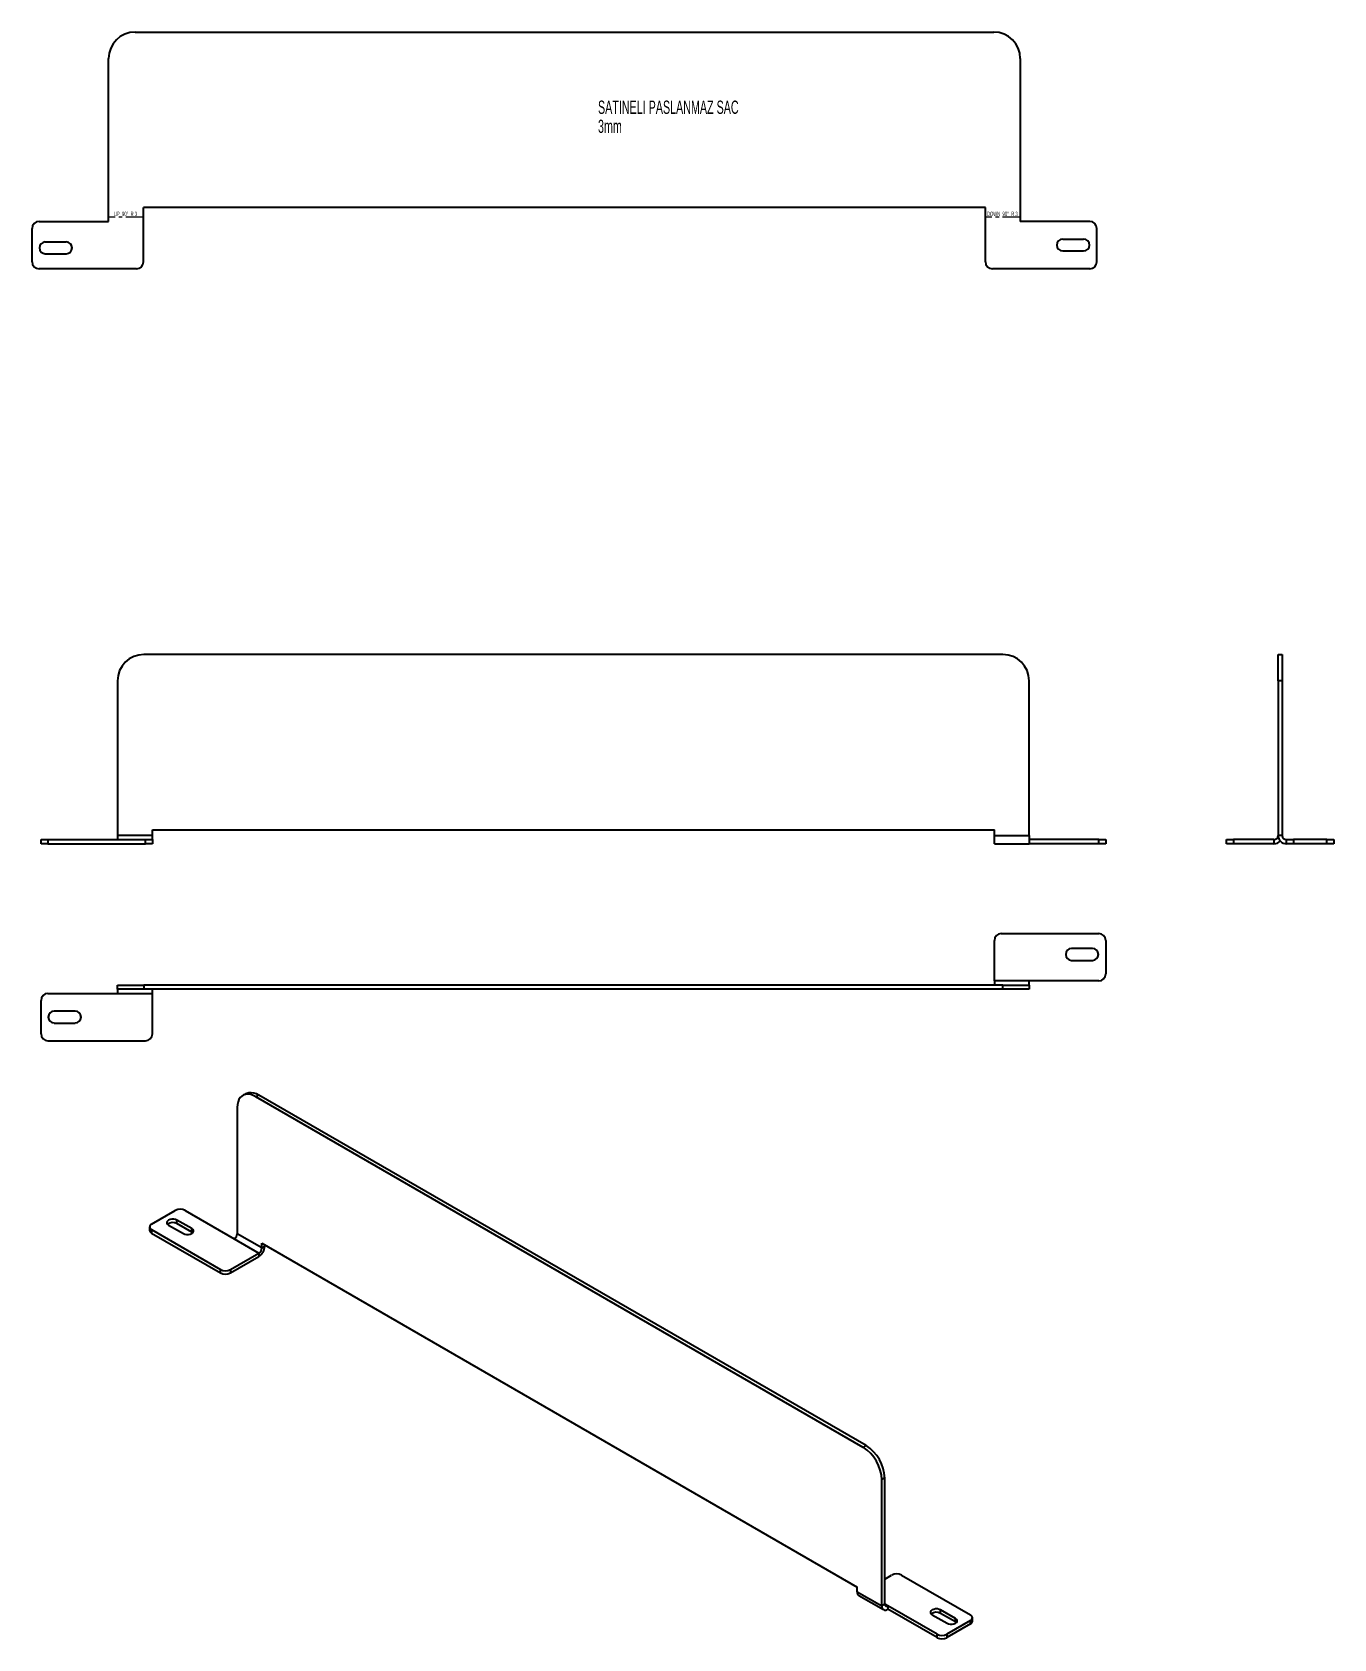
# Model space of a CAD drawing. Header units: millimetres. Extents: x -220 to 715, y -772 to 382.
import ezdxf

# ---------------------------------------------------------------- set-up
doc = ezdxf.new("R2010")
doc.units = ezdxf.units.MM
doc.linetypes.add('CENTERX2', pattern=[20.32, 12.7, -2.54, 2.54, -2.54])
doc.styles.add('SLDTEXTSTYLE0', font='TXT', dxfattribs={"width": 0.56125})
doc.styles.add('SLDTEXTSTYLE1', font='TXT', dxfattribs={"width": 0.5675})
doc.styles.add('SLDTEXTSTYLE2', font='TXT', dxfattribs={"width": 0.605})

# ---------------------------------------------------------------- blocks, each defined once
blk = doc.blocks.new('SW_NOTE_0')
at = {"color": 0, "linetype": 'Continuous', "lineweight": 0, "attachment_point": 1, "style": 'SLDTEXTSTYLE2'}
for s, insert, char_height in [('SATINELI PASLANMAZ SAC', (0, 12.3), 9.525), ('3mm', (0, -1.4), 9.53)]:
    blk.add_mtext(s, dxfattribs=dict(at, insert=insert, char_height=char_height))

msp = doc.modelspace()

# ---------------------------------------------------------------- linework, layer by layer
at = {"color": 7, "linetype": 'Continuous', "lineweight": 35}
for p, q in [((-146.4, 382.4), (470.6, 382.4)), ((-165.4, 246.4), (-165.4, 363.4)), ((489.6, 363.4), (489.6, 246.4)), ((464.6, 256.4), (-140.4, 256.4)), ((-140.4, 217.4), (-140.4, 256.4)), ((464.6, 217.4), (464.6, 256.4)), ((-215.4, 246.4), (-165.4, 246.4)), ((539.6, 246.4), (489.6, 246.4)), ((-220.4, 217.4), (-220.4, 241.4)), ((-195.9, 231.6), (-210.9, 231.6)), ((520.1, 233.6), (535.1, 233.6)), ((544.6, 217.4), (544.6, 241.4)), ((-210.9, 223.1), (-195.9, 223.1)), ((535.1, 225.1), (520.1, 225.1)), ((-145.4, 212.4), (-215.4, 212.4)), ((539.6, 212.4), (469.6, 212.4)), ((477, -64.7), (-140, -64.7)), ((674.9, -64.7), (677.9, -64.7)), ((674.9, -83.7), (674.9, -64.7)), ((677.9, -64.7), (677.9, -83.7)), ((-159, -83.7), (-159, -194.7)), ((496, -194.7), (496, -83.7)), ((674.9, -83.7), (674.9, -194.7)), ((677.9, -83.7), (674.9, -83.7)), ((677.9, -83.7), (677.9, -194.7)), ((-159, -194.7), (-159, -197.7)), ((-134, -194.7), (-159, -194.7)), ((-134, -190.7), (471, -190.7)), ((-134, -194.7), (-134, -190.7)), ((-134, -197.7), (-134, -194.7)), ((471, -194.7), (471, -190.7)), ((471, -194.7), (496, -194.7)), ((471, -200.7), (471, -194.7)), ((496, -194.7), (496, -200.7)), ((677.9, -194.7), (674.9, -194.7)), ((-214, -200.7), (-214, -197.7)), ((-214, -197.7), (-209, -197.7)), ((-209, -200.7), (-214, -200.7)), ((-209, -197.7), (-209, -200.7)), ((-209, -197.7), (-139, -197.7)), ((-209, -200.7), (-139, -200.7)), ((-139, -200.7), (-139, -197.7)), ((-139, -197.7), (-134, -197.7)), ((-134, -200.7), (-139, -200.7)), ((-134, -197.7), (-134, -200.7)), ((471, -200.7), (496, -200.7)), ((546, -197.7), (496, -197.7)), ((546, -200.7), (496, -200.7)), ((546, -200.7), (546, -197.7)), ((546, -197.7), (551, -197.7)), ((551, -200.7), (546, -200.7)), ((551, -197.7), (551, -200.7)), ((637.9, -200.7), (637.9, -197.7)), ((637.9, -197.7), (642.9, -197.7)), ((642.9, -200.7), (637.9, -200.7)), ((642.9, -197.7), (642.9, -200.7)), ((671.9, -197.7), (642.9, -197.7)), ((671.9, -200.7), (642.9, -200.7)), ((671.9, -197.7), (671.9, -200.7)), ((680.9, -200.7), (680.9, -197.7)), ((680.9, -197.7), (685.9, -197.7)), ((685.9, -200.7), (680.9, -200.7)), ((685.9, -197.7), (685.9, -200.7)), ((709.9, -197.7), (685.9, -197.7)), ((709.9, -200.7), (685.9, -200.7)), ((709.9, -200.7), (709.9, -197.7)), ((709.9, -197.7), (714.9, -197.7)), ((714.9, -200.7), (709.9, -200.7)), ((714.9, -197.7), (714.9, -200.7)), ((476, -265.2), (546, -265.2)), ((471, -299.2), (471, -270.2)), ((541.5, -276), (526.5, -276)), ((551, -270.2), (551, -294.2)), ((526.5, -284.5), (541.5, -284.5)), ((471, -299.2), (471, -302.2)), ((496, -299.2), (471, -299.2)), ((496, -302.2), (496, -299.2)), ((546, -299.2), (496, -299.2)), ((-209, -308.2), (-159, -308.2)), ((-159, -305.2), (-159, -302.2)), ((-159, -302.2), (-140, -302.2)), ((-140, -305.2), (-159, -305.2)), ((-159, -305.2), (-159, -308.2)), ((-159, -308.2), (-134, -308.2)), ((-140, -302.2), (-140, -305.2)), ((477, -302.2), (-140, -302.2)), ((477, -305.2), (-140, -305.2)), ((-134, -308.2), (-134, -305.2)), ((-134, -337.2), (-134, -308.2)), ((477, -305.2), (477, -302.2)), ((477, -302.2), (496, -302.2)), ((496, -305.2), (477, -305.2)), ((496, -302.2), (496, -305.2)), ((-214, -337.2), (-214, -313.2)), ((-189.5, -321), (-204.5, -321)), ((-204.5, -329.5), (-189.5, -329.5)), ((-209, -342.2), (-139, -342.2)), ((-66.9, -380.2), (-69.1, -381.5)), ((-73, -390.2), (-73, -480.8)), ((-57.4, -381.2), (-59.6, -382.4)), ((376.7, -634.3), (-59.6, -382.4)), ((378.8, -633), (-57.4, -381.2)), ((-134.5, -473.9), (-117.5, -464.1)), ((-105.7, -477.2), (-116.3, -471.1)), ((-116.3, -473.5), (-116.3, -471.1)), ((-110.5, -464.1), (-75.1, -484.5)), ((-136, -475.9), (-136, -478.3)), ((-134.5, -477.9), (-85, -506.5)), ((-134.5, -477.9), (-134.5, -480.4)), ((-134.5, -480.4), (-85, -509)), ((-122.3, -474.6), (-111.7, -480.7)), ((-105.7, -479.7), (-116.3, -473.5)), ((-105.7, -479.7), (-105.7, -477.2)), ((-105, -480.2), (-105.7, -479.7)), ((-75.1, -484.5), (-57.4, -494.7)), ((-55.3, -491), (-73, -480.8)), ((-77.9, -506.5), (-57.4, -494.7)), ((-57.4, -494.7), (-57.4, -497.1)), ((-55.3, -487.7), (372.5, -734.7)), ((-55.3, -491), (-55.3, -487.7)), ((-55.3, -491), (-53.2, -489.8)), ((-53.2, -489.8), (-53.2, -489)), ((-85, -509), (-85, -506.5)), ((-77.9, -509), (-57.4, -497.1)), ((-77.9, -506.5), (-77.9, -509)), ((376.7, -634.3), (378.8, -633)), ((392.3, -656.3), (390.2, -657.5)), ((390.2, -748.2), (390.2, -657.5)), ((392.3, -746.9), (392.3, -656.3)), ((392.3, -729), (397.2, -726.1)), ((404.3, -726.1), (453.8, -754.7)), ((372.5, -738), (372.5, -734.7)), ((372.5, -738), (390.2, -748.2)), ((373.7, -740.7), (391.4, -750.9)), ((392.3, -746.9), (390.2, -748.2)), ((394.4, -748.2), (392.3, -746.9)), ((429.8, -768.6), (394.4, -748.2)), ((394.4, -748.2), (394.4, -750.6)), ((429.8, -771), (394.4, -750.6)), ((426.4, -754.6), (437, -760.7)), ((443, -757.2), (432.4, -751.1)), ((432.4, -753.6), (432.4, -751.1)), ((443, -759.7), (432.4, -753.6)), ((453.8, -758.8), (436.8, -768.6)), ((453.8, -761.2), (436.8, -771)), ((443, -759.7), (443, -757.2)), ((443.7, -760.2), (443, -759.7)), ((453.8, -761.2), (453.8, -758.8)), ((455.3, -759.2), (455.3, -756.7)), ((429.8, -771), (429.8, -768.6)), ((436.8, -768.6), (436.8, -771))]:
    msp.add_line(p, q, dxfattribs=at)
at = {"color": 7, "linetype": 'CENTERX2'}
for p, q in [((-140.4, 249.4), (-165.4, 249.4)), ((489.6, 249.4), (464.6, 249.4))]:
    msp.add_line(p, q, dxfattribs=at)
at = {"color": 7, "linetype": 'Continuous', "lineweight": 35, "flags": 128}
for points in [[(-59.6, -382.4), (-61.5, -381.5), (-63.3, -380.8), (-65.1, -380.6), (-66.8, -380.7), (-68.4, -381.1), (-69.7, -381.9), (-70.9, -383), (-71.8, -384.4), (-72.4, -386.1), (-72.9, -388), (-73, -390.2)], [(-66.9, -380.2), (-66.2, -379.9), (-64.7, -379.4), (-63, -379.4), (-61.2, -379.6), (-59.3, -380.2), (-57.4, -381.2)], [(-116.3, -471.1), (-117.4, -470.6), (-118.6, -470.4), (-120, -470.4), (-121.2, -470.6), (-122.3, -471.1), (-123.1, -471.7), (-123.5, -472.4), (-123.5, -473.2), (-123.1, -473.9), (-122.3, -474.6)], [(-111.7, -480.7), (-110.6, -481.1), (-109.4, -481.4), (-108, -481.4), (-106.8, -481.1), (-105.7, -480.7), (-104.9, -480.1), (-104.5, -479.3), (-104.5, -478.6), (-104.9, -477.8), (-105.7, -477.2)], [(432.4, -751.1), (431.3, -750.7), (430.1, -750.4), (428.7, -750.4), (427.5, -750.7), (426.4, -751.1), (425.6, -751.7), (425.2, -752.5), (425.2, -753.2), (425.6, -754), (426.4, -754.6)], [(437, -760.7), (438.1, -761.2), (439.3, -761.4), (440.7, -761.4), (441.9, -761.2), (443, -760.7), (443.8, -760.1), (444.2, -759.4), (444.2, -758.6), (443.8, -757.9), (443, -757.2)]]:
    msp.add_lwpolyline(points, dxfattribs=at)
at = {"color": 7, "linetype": 'Continuous', "lineweight": 35}
for centre, radius, start, end in [((-146.4, 363.4), 19, 90, 180), ((470.6, 363.4), 19, 0, 90), ((-215.4, 241.4), 5, 90, 180), ((539.6, 241.4), 5, 0, 90), ((-210.9, 227.4), 4.25, 90, 270), ((-195.9, 227.4), 4.25, 270, 90), ((520.1, 229.4), 4.25, 90, 270), ((535.1, 229.4), 4.25, 270, 90), ((-215.4, 217.4), 5, 180, 270), ((-145.4, 217.4), 5, 270, 0), ((469.6, 217.4), 5, 180, 270), ((539.6, 217.4), 5, 270, 0), ((-140, -83.7), 19, 90, 180), ((477, -83.7), 19, 0, 90), ((671.9, -194.7), 3, 270, 0), ((680.9, -194.7), 6, 180, 270), ((680.9, -194.7), 3, 180, 270), ((671.9, -194.7), 6, 270, 318.5904), ((476, -270.2), 5, 90, 180), ((546, -270.2), 5, 0, 90), ((526.5, -280.2), 4.25, 90, 270), ((541.5, -280.2), 4.25, 270, 90), ((546, -294.2), 5, 270, 0), ((-209, -313.2), 5, 90, 180), ((-204.5, -325.2), 4.25, 90, 270), ((-189.5, -325.2), 4.25, 270, 90), ((-209, -337.2), 5, 180, 270), ((-139, -337.2), 5, 270, 0), ((-119.3, -478.8), 6.03, 60.5655, 128.1572), ((-114, -470.9), 7.69, 62.6097, 117.3903), ((-133.5, -478.1), 2.51, 185.6948, 245.6253), ((-133.7, -475.9), 2.18, 110.7834, 249.2166), ((-77.6, -480.6), 4.61, 302.6055, 357.3945), ((-62.4, -489.4), 9.22, 302.6055, 357.3945), ((-59.9, -490.8), 4.61, 302.6055, 357.3945), ((-81.5, -499.7), 7.69, 242.6097, 297.3903), ((-81.5, -502.1), 7.69, 242.6097, 297.3903), ((361.1, -658.8), 29.1, 2.4871, 57.5129), ((363.2, -657.6), 29.1, 2.4873, 57.5127), ((400.8, -732.9), 7.69, 62.6097, 117.3903), ((375.4, -738.3), 2.96, 173.7012, 234.9867), ((392.7, -748.6), 2.62, 170.786, 309.2033), ((393.6, -747.2), 1.31, 170.786, 309.2033), ((429.4, -758.8), 6.03, 60.5655, 128.1572), ((453, -756.7), 2.18, 290.7834, 69.2166), ((452.8, -758.9), 2.51, 294.3747, 354.3052), ((433.3, -761.8), 7.69, 242.6097, 297.3903), ((433.3, -764.2), 7.69, 242.6097, 297.3903)]:
    msp.add_arc(centre, radius, start, end, dxfattribs=at)

# ---------------------------------------------------------------- block references
at = {"color": 7, "linetype": 'Continuous', "lineweight": 0}
msp.add_blockref('SW_NOTE_0', (186.2, 320.9), dxfattribs=at)

# ---------------------------------------------------------------- texts
at = {"color": 7, "linetype": 'Continuous', "lineweight": 0, "char_height": 3.175, "attachment_point": 2}
for s, insert, style in [('UP  90°  R 3', (-153.3, 253.4), 'SLDTEXTSTYLE0'), ('DOWN  90°  R 3', (476.7, 253.4), 'SLDTEXTSTYLE1')]:
    msp.add_mtext(s, dxfattribs=dict(at, insert=insert, style=style))

doc.saveas('drawing.dxf')
